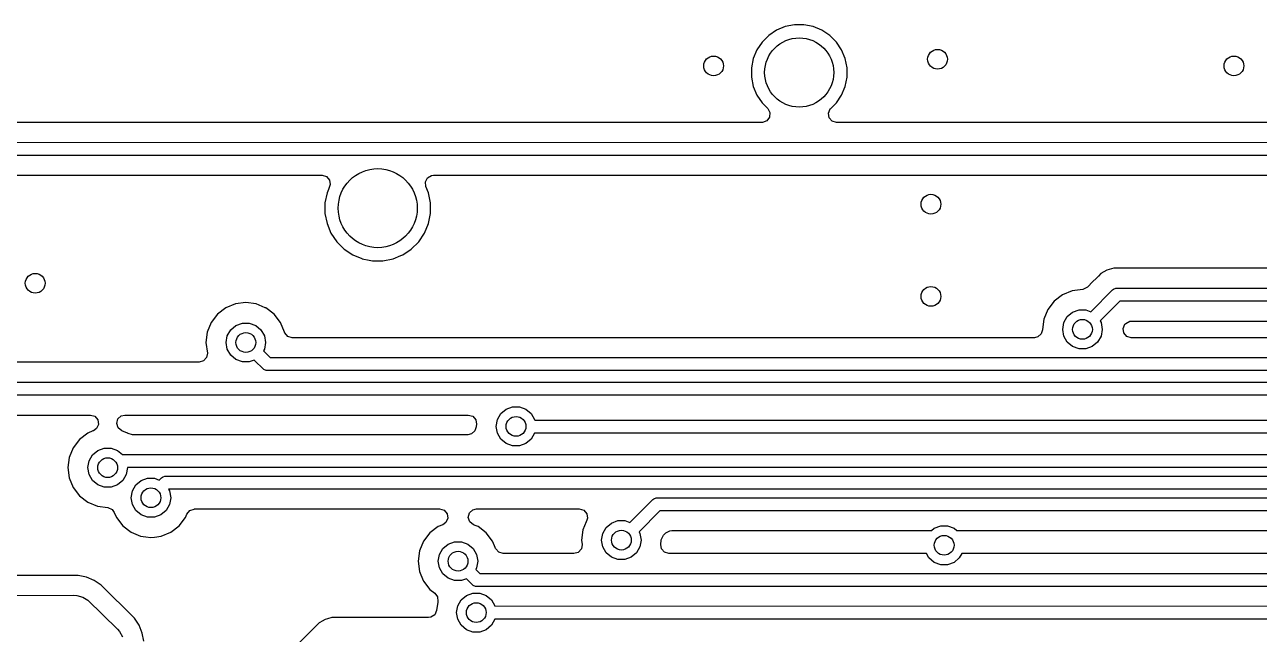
# Model space of a CAD drawing. Extents: x 0.7 to 11, y -6.1 to -1.6.
# Drawn here: x 4.793 to 5.531, y -5.194 to -4.83 of the extents above; entities that cross this region are included whole.
import ezdxf

# ---------------------------------------------------------------- set-up
doc = ezdxf.new("R2010")
doc.units = 0
doc.header["$MEASUREMENT"] = 0
doc.layers.add('BLACK', color=7, linetype='CONTINUOUS')

msp = doc.modelspace()

# ---------------------------------------------------------------- linework, layer by layer
at = {"layer": 'BLACK', "linetype": 'CONTINUOUS'}
for p, q in [((5.24238, -4.83296), (5.2377, -4.83608)), ((5.24757, -4.8308), (5.24238, -4.83296)), ((5.24238, -4.83296), (5.24238, -4.83296)), ((5.25309, -4.8297), (5.24757, -4.8308)), ((5.24757, -4.8308), (5.24757, -4.8308)), ((5.25872, -4.8297), (5.25309, -4.8297)), ((5.25309, -4.8297), (5.25309, -4.8297)), ((5.26424, -4.8308), (5.25872, -4.8297)), ((5.25872, -4.8297), (5.25872, -4.8297)), ((5.26944, -4.83296), (5.26424, -4.8308)), ((5.26424, -4.8308), (5.26424, -4.8308)), ((5.27411, -4.83608), (5.26944, -4.83296)), ((5.26944, -4.83296), (5.26944, -4.83296)), ((5.23372, -4.84006), (5.23059, -4.84474)), ((5.2377, -4.83608), (5.23372, -4.84006)), ((5.23372, -4.84006), (5.23372, -4.84006)), ((5.2377, -4.83608), (5.2377, -4.83608)), ((5.27809, -4.84006), (5.27411, -4.83608)), ((5.27411, -4.83608), (5.27411, -4.83608)), ((5.28122, -4.84474), (5.27809, -4.84006)), ((5.27809, -4.84006), (5.27809, -4.84006)), ((5.23059, -4.84474), (5.22844, -4.84994)), ((5.23059, -4.84474), (5.23059, -4.84474)), ((5.28337, -4.84994), (5.28122, -4.84474)), ((5.28122, -4.84474), (5.28122, -4.84474)), ((5.28122, -4.84474), (5.28122, -4.84474)), ((5.22844, -4.84994), (5.22734, -4.85545)), ((5.22734, -4.85545), (5.22734, -4.85545)), ((5.22734, -4.85545), (5.22734, -4.86108)), ((5.22844, -4.84994), (5.22844, -4.84994)), ((5.28447, -4.85545), (5.28337, -4.84994)), ((5.28337, -4.84994), (5.28337, -4.84994)), ((5.28337, -4.84994), (5.28337, -4.84994)), ((5.28447, -4.86108), (5.28447, -4.85545)), ((5.28447, -4.85545), (5.28447, -4.85545)), ((5.22734, -4.86108), (5.22734, -4.86108)), ((5.22734, -4.86108), (5.22734, -4.86108)), ((5.22734, -4.86108), (5.22844, -4.8666)), ((5.28337, -4.8666), (5.28447, -4.86108)), ((5.22844, -4.8666), (5.22844, -4.8666)), ((5.22844, -4.8666), (5.23059, -4.8718)), ((5.28122, -4.8718), (5.28337, -4.8666)), ((5.23059, -4.8718), (5.23059, -4.8718)), ((5.23059, -4.8718), (5.23372, -4.87648)), ((5.23372, -4.87648), (5.23372, -4.87648)), ((5.23372, -4.87648), (5.23708, -4.87984)), ((5.27473, -4.87984), (5.27809, -4.87648)), ((5.27809, -4.87648), (5.28122, -4.8718)), ((5.27809, -4.87648), (5.27809, -4.87648)), ((5.2382, -4.88499), (5.23655, -4.8872)), ((5.23708, -4.87984), (5.2384, -4.88225)), ((5.2384, -4.88225), (5.2382, -4.88499)), ((5.27335, -4.88259), (5.27449, -4.88009)), ((5.27374, -4.88532), (5.27335, -4.88259)), ((5.27554, -4.88739), (5.27374, -4.88532)), ((5.27449, -4.88009), (5.27473, -4.87984)), ((5.23363, -4.88817), (4.56952, -4.88817)), ((5.23398, -4.88816), (5.23363, -4.88817)), ((5.23655, -4.8872), (5.23398, -4.88816)), ((5.27818, -4.88817), (5.27554, -4.88739)), ((5.94229, -4.88817), (5.27818, -4.88817)), ((2.6728, -4.90008), (6.07594, -4.9)), ((6.07425, -4.9078), (2.66772, -4.90787)), ((4.32855, -4.9197), (4.97066, -4.9197)), ((4.97066, -4.9197), (4.9733, -4.92048)), ((4.9733, -4.92048), (4.9751, -4.92256)), ((5.03241, -4.92372), (5.03364, -4.92126)), ((5.03364, -4.92126), (5.036, -4.91986)), ((5.036, -4.91986), (5.03721, -4.9197)), ((5.03721, -4.9197), (5.67933, -4.9197)), ((4.97446, -4.92817), (4.97363, -4.93018)), ((4.97517, -4.92645), (4.97446, -4.92817)), ((4.9751, -4.92256), (4.9755, -4.92528)), ((4.9755, -4.92528), (4.97517, -4.92645)), ((5.0327, -4.92645), (5.03241, -4.92372)), ((5.03424, -4.93018), (5.0327, -4.92645)), ((4.97363, -4.93018), (4.97242, -4.93627)), ((4.97242, -4.93627), (4.97242, -4.94247)), ((4.97363, -4.93018), (4.97363, -4.93018)), ((5.03545, -4.93627), (5.03424, -4.93018)), ((5.03424, -4.93018), (5.03424, -4.93018)), ((5.03545, -4.94247), (5.03545, -4.93627)), ((5.03545, -4.93627), (5.03545, -4.93627)), ((5.03545, -4.93627), (5.03545, -4.93627)), ((4.97242, -4.94247), (4.97363, -4.94856)), ((5.03424, -4.94856), (5.03545, -4.94247)), ((4.97363, -4.94856), (4.97363, -4.94856)), ((4.97363, -4.94856), (4.97601, -4.9543)), ((5.03187, -4.9543), (5.03424, -4.94856)), ((4.97601, -4.9543), (4.97601, -4.9543)), ((4.97601, -4.9543), (4.97946, -4.95946)), ((5.02842, -4.95946), (5.03187, -4.9543)), ((4.97946, -4.95946), (4.97946, -4.95946)), ((4.97946, -4.95946), (4.98385, -4.96385)), ((4.98385, -4.96385), (4.98385, -4.96385)), ((4.98385, -4.96385), (4.98901, -4.9673)), ((5.01887, -4.9673), (5.02403, -4.96385)), ((5.02403, -4.96385), (5.02842, -4.95946)), ((4.98901, -4.9673), (4.98901, -4.9673)), ((4.98901, -4.9673), (4.99439, -4.96953)), ((4.99439, -4.96953), (4.99474, -4.96967)), ((4.99474, -4.96967), (4.99892, -4.97051)), ((4.99892, -4.97051), (5.00083, -4.97089)), ((5.00083, -4.97089), (5.00083, -4.97089)), ((5.00083, -4.97089), (5.00083, -4.97089)), ((5.00083, -4.97089), (5.00704, -4.97089)), ((5.00704, -4.97089), (5.01313, -4.96967)), ((5.00704, -4.97089), (5.00704, -4.97089)), ((5.01313, -4.96967), (5.01775, -4.96776)), ((5.01775, -4.96776), (5.01887, -4.9673)), ((5.01887, -4.9673), (5.01887, -4.9673)), ((5.01887, -4.9673), (5.01887, -4.9673)), ((5.43333, -4.98138), (5.43142, -4.98329)), ((5.43475, -4.97996), (5.43333, -4.98138)), ((5.43333, -4.98138), (5.43333, -4.98138)), ((5.43626, -4.97845), (5.43475, -4.97996)), ((5.43986, -4.97637), (5.43626, -4.97845)), ((5.4412, -4.97601), (5.43986, -4.97637)), ((5.44387, -4.9753), (5.4412, -4.97601)), ((5.44802, -4.9753), (5.44387, -4.9753)), ((5.44832, -4.9753), (5.44802, -4.9753)), ((5.69354, -4.9753), (5.44832, -4.9753)), ((5.44832, -4.9753), (5.44832, -4.9753)), ((5.41903, -4.98878), (5.41327, -4.99116)), ((5.42534, -4.98795), (5.41903, -4.98878)), ((5.41903, -4.98878), (5.41903, -4.98878)), ((5.42574, -4.98788), (5.42534, -4.98795)), ((5.42815, -4.98656), (5.42574, -4.98788)), ((5.43142, -4.98329), (5.42815, -4.98656)), ((5.43024, -5.00127), (5.44316, -4.98828)), ((5.44316, -4.98828), (5.44376, -4.98779)), ((5.44376, -4.98779), (5.44518, -4.9872)), ((5.44518, -4.9872), (6.75937, -4.98713)), ((4.92512, -4.99584), (4.91895, -4.99665)), ((4.93129, -4.99665), (4.92512, -4.99584)), ((4.92512, -4.99584), (4.92512, -4.99584)), ((5.40834, -4.99495), (5.40455, -4.99989)), ((5.41327, -4.99116), (5.40834, -4.99495)), ((5.44748, -4.995), (5.43574, -5.0068)), ((6.76167, -4.99492), (5.44748, -4.995)), ((4.90826, -5.00282), (4.90447, -5.00776)), ((4.9132, -4.99903), (4.90826, -5.00282)), ((4.91895, -4.99665), (4.9132, -4.99903)), ((4.91895, -4.99665), (4.91895, -4.99665)), ((4.93668, -4.99888), (4.93129, -4.99665)), ((4.93129, -4.99665), (4.93129, -4.99665)), ((4.93704, -4.99903), (4.93668, -4.99888)), ((4.94198, -5.00282), (4.93704, -4.99903)), ((4.94577, -5.00776), (4.94198, -5.00282)), ((5.40455, -4.99989), (5.40216, -5.00564)), ((5.41615, -5.00422), (5.41929, -5.00158)), ((5.41929, -5.00158), (5.42315, -5.00018)), ((5.42315, -5.00018), (5.42725, -5.00018)), ((5.42725, -5.00018), (5.43024, -5.00127)), ((4.90447, -5.00776), (4.90208, -5.01351)), ((4.91607, -5.01209), (4.91921, -5.00946)), ((4.91921, -5.00946), (4.92307, -5.00805)), ((4.92307, -5.00805), (4.92717, -5.00805)), ((4.92717, -5.00805), (4.93102, -5.00946)), ((4.93102, -5.00946), (4.93417, -5.01209)), ((4.94815, -5.01351), (4.94577, -5.00776)), ((5.40216, -5.00564), (5.40135, -5.01181)), ((5.40216, -5.00564), (5.40216, -5.00564)), ((5.41339, -5.01181), (5.4141, -5.00777)), ((5.4141, -5.00777), (5.41615, -5.00422)), ((5.43574, -5.0068), (5.4363, -5.00777)), ((5.4363, -5.00777), (5.43701, -5.01181)), ((5.44947, -5.01121), (5.45061, -5.00871)), ((5.45061, -5.00871), (5.45085, -5.00846)), ((5.45085, -5.00846), (5.45105, -5.00826)), ((5.45105, -5.00826), (5.45346, -5.00694)), ((5.45346, -5.00694), (5.4545, -5.00683)), ((5.4545, -5.00683), (6.12875, -5.00683)), ((4.90208, -5.01351), (4.90127, -5.01969)), ((4.90208, -5.01351), (4.90208, -5.01351)), ((4.91331, -5.01969), (4.91402, -5.01565)), ((4.91402, -5.01565), (4.91607, -5.01209)), ((4.93417, -5.01209), (4.93622, -5.01565)), ((4.93622, -5.01565), (4.93693, -5.01969)), ((4.94826, -5.01378), (4.94815, -5.01351)), ((4.94833, -5.01394), (4.94826, -5.01378)), ((4.95013, -5.01602), (4.94833, -5.01394)), ((4.95277, -5.01679), (4.95013, -5.01602)), ((5.39647, -5.01679), (4.95277, -5.01679)), ((5.3985, -5.01635), (5.39647, -5.01679)), ((5.40058, -5.01455), (5.3985, -5.01635)), ((5.40129, -5.01213), (5.40058, -5.01455)), ((5.40131, -5.01213), (5.40129, -5.01213)), ((5.40133, -5.01199), (5.40131, -5.01213)), ((5.40135, -5.01191), (5.40133, -5.01199)), ((5.40135, -5.01181), (5.40135, -5.01191)), ((5.4141, -5.01585), (5.41339, -5.01181)), ((5.41615, -5.0194), (5.4141, -5.01585)), ((5.4363, -5.01585), (5.43424, -5.0194)), ((5.43701, -5.01181), (5.4363, -5.01585)), ((5.44986, -5.01394), (5.44947, -5.01121)), ((5.45166, -5.01602), (5.44986, -5.01394)), ((5.4543, -5.01679), (5.45166, -5.01602)), ((6.12875, -5.01679), (5.4543, -5.01679)), ((4.90127, -5.01969), (4.90127, -5.01969)), ((4.90127, -5.01969), (4.9021, -5.02596)), ((4.91402, -5.02372), (4.91331, -5.01969)), ((4.91607, -5.02728), (4.91402, -5.02372)), ((4.93622, -5.02372), (4.93566, -5.0247)), ((4.93566, -5.0247), (4.93969, -5.0287)), ((4.93693, -5.01969), (4.93622, -5.02372)), ((5.41929, -5.02204), (5.41615, -5.0194)), ((5.42315, -5.02344), (5.41929, -5.02204)), ((5.42725, -5.02344), (5.42315, -5.02344)), ((5.4311, -5.02204), (5.42725, -5.02344)), ((5.43424, -5.0194), (5.4311, -5.02204)), ((4.89726, -5.03148), (4.64867, -5.03148)), ((4.89985, -5.03073), (4.89726, -5.03148)), ((4.90167, -5.02868), (4.89985, -5.03073)), ((4.9021, -5.02596), (4.90167, -5.02868)), ((4.91921, -5.02991), (4.91607, -5.02728)), ((4.92307, -5.03132), (4.91921, -5.02991)), ((4.92717, -5.03132), (4.92307, -5.03132)), ((4.93016, -5.03023), (4.92717, -5.03132)), ((4.9358, -5.03583), (4.93016, -5.03023)), ((4.93969, -5.0287), (6.55031, -5.02862)), ((4.93722, -5.03642), (4.9358, -5.03583)), ((4.93799, -5.0365), (4.93722, -5.03642)), ((6.55189, -5.03642), (4.93799, -5.0365)), ((4.64266, -5.04338), (6.55034, -5.04331)), ((6.54726, -5.05111), (4.64567, -5.05118)), ((5.07552, -5.06576), (5.07757, -5.06221)), ((5.07757, -5.06221), (5.08071, -5.05957)), ((5.08071, -5.05957), (5.08456, -5.05817)), ((5.08456, -5.05817), (5.08867, -5.05817)), ((5.08867, -5.05817), (5.09252, -5.05957)), ((5.09252, -5.05957), (5.09566, -5.06221)), ((5.09566, -5.06221), (5.09771, -5.06576)), ((4.65699, -5.06301), (4.83219, -5.06301)), ((4.83219, -5.06301), (4.83483, -5.06379)), ((4.83483, -5.06379), (4.83663, -5.06587)), ((4.83702, -5.06859), (4.83588, -5.07109)), ((4.83663, -5.06587), (4.83702, -5.06859)), ((4.84797, -5.06807), (4.84865, -5.0654)), ((4.84884, -5.07068), (4.84797, -5.06807)), ((4.84865, -5.0654), (4.85067, -5.06353)), ((4.85067, -5.06353), (4.85285, -5.06301)), ((4.85285, -5.06301), (5.0581, -5.06301)), ((5.0581, -5.06301), (5.06074, -5.06379)), ((5.06074, -5.06379), (5.06254, -5.06587)), ((5.06254, -5.06587), (5.06294, -5.06853)), ((5.06274, -5.06998), (5.06273, -5.07012)), ((5.06277, -5.0699), (5.06274, -5.06998)), ((5.06294, -5.06853), (5.06277, -5.0698)), ((5.06277, -5.0698), (5.06277, -5.0699)), ((5.0748, -5.0698), (5.07552, -5.06576)), ((5.07552, -5.07384), (5.0748, -5.0698)), ((5.09771, -5.06576), (5.09777, -5.0661)), ((5.09777, -5.0661), (10.58582, -5.06602)), ((4.8306, -5.07384), (4.82566, -5.07763)), ((4.83373, -5.07254), (4.8306, -5.07384)), ((4.83406, -5.0724), (4.83373, -5.07254)), ((4.83588, -5.07109), (4.83406, -5.0724)), ((4.85098, -5.0724), (4.84884, -5.07068)), ((4.85444, -5.07384), (4.85098, -5.0724)), ((4.85448, -5.07386), (4.85444, -5.07384)), ((4.85469, -5.07401), (4.85448, -5.07386)), ((4.85733, -5.07478), (4.85469, -5.07401)), ((5.05789, -5.07478), (4.85733, -5.07478)), ((5.05991, -5.07434), (5.05789, -5.07478)), ((5.06199, -5.07254), (5.05991, -5.07434)), ((5.06271, -5.07012), (5.06199, -5.07254)), ((5.06273, -5.07012), (5.06271, -5.07012)), ((5.07757, -5.0774), (5.07552, -5.07384)), ((5.08071, -5.08003), (5.07757, -5.0774)), ((5.09566, -5.0774), (5.09252, -5.08003)), ((5.09768, -5.0739), (5.09566, -5.0774)), ((10.58517, -5.07382), (5.09768, -5.0739)), ((4.82187, -5.08257), (4.81949, -5.08832)), ((4.82566, -5.07763), (4.82187, -5.08257)), ((4.83347, -5.0869), (4.83661, -5.08426)), ((4.83661, -5.08426), (4.84047, -5.08286)), ((4.84047, -5.08286), (4.84457, -5.08286)), ((4.84457, -5.08286), (4.84843, -5.08426)), ((4.84843, -5.08426), (4.85132, -5.08669)), ((5.08456, -5.08143), (5.08071, -5.08003)), ((5.08867, -5.08143), (5.08456, -5.08143)), ((5.09252, -5.08003), (5.08867, -5.08143)), ((4.81949, -5.08832), (4.81867, -5.09449)), ((4.81949, -5.08832), (4.81949, -5.08832)), ((4.83071, -5.09449), (4.83142, -5.09045)), ((4.83142, -5.09045), (4.83347, -5.0869)), ((4.85132, -5.08669), (7.20079, -5.08661)), ((4.81867, -5.09449), (4.81867, -5.09449)), ((4.81867, -5.09449), (4.81949, -5.10066)), ((4.83142, -5.09853), (4.83071, -5.09449)), ((4.83347, -5.10208), (4.83142, -5.09853)), ((4.85362, -5.09853), (4.85157, -5.10208)), ((4.85433, -5.09449), (4.85362, -5.09853)), ((7.19909, -5.09441), (4.85433, -5.09449)), ((4.85433, -5.09449), (4.85433, -5.09449)), ((4.87665, -5.09956), (7.16209, -5.09949)), ((4.81949, -5.10066), (4.81949, -5.10066)), ((4.81949, -5.10066), (4.82187, -5.10641)), ((4.82187, -5.10641), (4.82566, -5.11135)), ((4.83661, -5.10472), (4.83347, -5.10208)), ((4.84047, -5.10612), (4.83661, -5.10472)), ((4.84457, -5.10612), (4.84047, -5.10612)), ((4.84843, -5.10472), (4.84457, -5.10612)), ((4.85157, -5.10208), (4.84843, -5.10472)), ((4.8573, -5.10841), (4.85935, -5.10485)), ((4.85935, -5.10485), (4.86249, -5.10222)), ((4.86249, -5.10222), (4.86634, -5.10082)), ((4.86634, -5.10082), (4.87045, -5.10082)), ((4.87045, -5.10082), (4.8734, -5.10189)), ((4.8734, -5.10189), (4.87463, -5.10064)), ((4.87463, -5.10064), (4.87523, -5.10015)), ((4.87523, -5.10015), (4.87564, -5.09998)), ((4.87564, -5.09998), (4.87665, -5.09956)), ((4.82566, -5.11135), (4.8306, -5.11514)), ((4.85658, -5.11245), (4.8573, -5.10841)), ((4.8573, -5.11649), (4.85658, -5.11245)), ((4.87896, -5.10736), (4.87892, -5.10741)), ((4.87892, -5.10741), (4.87949, -5.10841)), ((7.16038, -5.10729), (4.87896, -5.10736)), ((4.87949, -5.10841), (4.88021, -5.11245)), ((4.88021, -5.11245), (4.87949, -5.11649)), ((5.15465, -5.12725), (5.16832, -5.11352)), ((5.16832, -5.11352), (5.16892, -5.11303)), ((5.16892, -5.11303), (5.17033, -5.11244)), ((5.17033, -5.11244), (7.13702, -5.11236)), ((4.8306, -5.11514), (4.83635, -5.11752)), ((4.83635, -5.11752), (4.84252, -5.11833)), ((4.84252, -5.11833), (4.84252, -5.11833)), ((4.84252, -5.11833), (4.84261, -5.11835)), ((4.84261, -5.11835), (4.84512, -5.11946)), ((4.84512, -5.11946), (4.84648, -5.12132)), ((4.84648, -5.12132), (4.84774, -5.12437)), ((4.85935, -5.12004), (4.8573, -5.11649)), ((4.86249, -5.12268), (4.85935, -5.12004)), ((4.87744, -5.12004), (4.8743, -5.12268)), ((4.87949, -5.11649), (4.87744, -5.12004)), ((4.88994, -5.12221), (4.89167, -5.12006)), ((4.89167, -5.12006), (4.89428, -5.1192)), ((4.89428, -5.1192), (4.89445, -5.11919)), ((4.89445, -5.11919), (5.04097, -5.11919)), ((5.04097, -5.11919), (5.04361, -5.11997)), ((5.04361, -5.11997), (5.04541, -5.12205)), ((5.05809, -5.12425), (5.05877, -5.12158)), ((5.05877, -5.12158), (5.06078, -5.11971)), ((5.06078, -5.11971), (5.06296, -5.11919)), ((5.06296, -5.11919), (5.12442, -5.11919)), ((5.12442, -5.11919), (5.12706, -5.11997)), ((5.12706, -5.11997), (5.12886, -5.12205)), ((5.17263, -5.12024), (5.16015, -5.13279)), ((7.13532, -5.12016), (5.17263, -5.12024)), ((4.84774, -5.12437), (4.84774, -5.12437)), ((4.84774, -5.12437), (4.84774, -5.12437)), ((4.84774, -5.12437), (4.85153, -5.12931)), ((4.86634, -5.12408), (4.86249, -5.12268)), ((4.87045, -5.12408), (4.86634, -5.12408)), ((4.8743, -5.12268), (4.87045, -5.12408)), ((4.88526, -5.12931), (4.88905, -5.12437)), ((4.88905, -5.12437), (4.88994, -5.12221)), ((5.04284, -5.12859), (5.04005, -5.12974)), ((5.04466, -5.12727), (5.04284, -5.12859)), ((5.0458, -5.12477), (5.04466, -5.12727)), ((5.04541, -5.12205), (5.0458, -5.12477)), ((5.05895, -5.12686), (5.05809, -5.12425)), ((5.0611, -5.12859), (5.05895, -5.12686)), ((5.06284, -5.12931), (5.0611, -5.12859)), ((5.12858, -5.12679), (5.12657, -5.13162)), ((5.12893, -5.12594), (5.12858, -5.12679)), ((5.12886, -5.12205), (5.12925, -5.12477)), ((5.12925, -5.12477), (5.12893, -5.12594)), ((5.14056, -5.1302), (5.1437, -5.12757)), ((5.1437, -5.12757), (5.14756, -5.12616)), ((5.14756, -5.12616), (5.15166, -5.12616)), ((5.15166, -5.12616), (5.15465, -5.12725)), ((4.85153, -5.12931), (4.85647, -5.1331)), ((4.85647, -5.1331), (4.86222, -5.13548)), ((4.86222, -5.13548), (4.86531, -5.13589)), ((4.86531, -5.13589), (4.86839, -5.13629)), ((4.86839, -5.13629), (4.87045, -5.13602)), ((4.86839, -5.13629), (4.86839, -5.13629)), ((4.86839, -5.13629), (4.86839, -5.13629)), ((4.87045, -5.13602), (4.87457, -5.13548)), ((4.87457, -5.13548), (4.88032, -5.1331)), ((4.88032, -5.1331), (4.88526, -5.12931)), ((5.03511, -5.13353), (5.03132, -5.13847)), ((5.04005, -5.12974), (5.03511, -5.13353)), ((5.06389, -5.12974), (5.06284, -5.12931)), ((5.06883, -5.13353), (5.06389, -5.12974)), ((5.07262, -5.13847), (5.06883, -5.13353)), ((5.12657, -5.13162), (5.12576, -5.1378)), ((5.12657, -5.13162), (5.12657, -5.13162)), ((5.1378, -5.1378), (5.13851, -5.13376)), ((5.13851, -5.13376), (5.14056, -5.1302)), ((5.16015, -5.13279), (5.16071, -5.13376)), ((5.16071, -5.13376), (5.16142, -5.1378)), ((5.17347, -5.13766), (5.17458, -5.13514)), ((5.17458, -5.13514), (5.17486, -5.13484)), ((5.17486, -5.13484), (5.1762, -5.1335)), ((5.1762, -5.1335), (5.17862, -5.13218)), ((5.17862, -5.13218), (5.17966, -5.13207)), ((5.17966, -5.13207), (5.33492, -5.13207)), ((5.33492, -5.13207), (5.33661, -5.13065)), ((5.33661, -5.13065), (5.34047, -5.12924)), ((5.34047, -5.12924), (5.34457, -5.12924)), ((5.34457, -5.12924), (5.34843, -5.13065)), ((5.34843, -5.13065), (5.35012, -5.13207)), ((5.35012, -5.13207), (5.65129, -5.13207)), ((5.03132, -5.13847), (5.02894, -5.14422)), ((5.04087, -5.14635), (5.04292, -5.1428)), ((5.04292, -5.1428), (5.04606, -5.14017)), ((5.04606, -5.14017), (5.04992, -5.13876)), ((5.04992, -5.13876), (5.05402, -5.13876)), ((5.05402, -5.13876), (5.05787, -5.14017)), ((5.05787, -5.14017), (5.06102, -5.1428)), ((5.06102, -5.1428), (5.06307, -5.14635)), ((5.07279, -5.13888), (5.07262, -5.13847)), ((5.07262, -5.13847), (5.07262, -5.13847)), ((5.07262, -5.13847), (5.07262, -5.13847)), ((5.0742, -5.14229), (5.07279, -5.13888)), ((5.07443, -5.14284), (5.0742, -5.14229)), ((5.0745, -5.143), (5.07443, -5.14284)), ((5.0763, -5.14508), (5.0745, -5.143)), ((5.12567, -5.14305), (5.12385, -5.14511)), ((5.12609, -5.14034), (5.12567, -5.14305)), ((5.12576, -5.1378), (5.12576, -5.1378)), ((5.12576, -5.1378), (5.12609, -5.14034)), ((5.13851, -5.14183), (5.1378, -5.1378)), ((5.14056, -5.14539), (5.13851, -5.14183)), ((5.16071, -5.14183), (5.15865, -5.14539)), ((5.16142, -5.1378), (5.16071, -5.14183)), ((5.17312, -5.14034), (5.17344, -5.13789)), ((5.17352, -5.143), (5.17312, -5.14034)), ((5.17344, -5.13789), (5.17345, -5.1378)), ((5.17345, -5.1378), (5.17347, -5.13766)), ((5.17345, -5.1378), (5.17345, -5.1378)), ((5.17532, -5.14508), (5.17352, -5.143)), ((5.02894, -5.14422), (5.02812, -5.15039)), ((5.02812, -5.15039), (5.02812, -5.15039)), ((5.02812, -5.15039), (5.02894, -5.15657)), ((5.02894, -5.14422), (5.02894, -5.14422)), ((5.04016, -5.15039), (5.04087, -5.14635)), ((5.04087, -5.15443), (5.04016, -5.15039)), ((5.06307, -5.14635), (5.06378, -5.15039)), ((5.06378, -5.15039), (5.06307, -5.15443)), ((5.07894, -5.14585), (5.0763, -5.14508)), ((5.12125, -5.14585), (5.07894, -5.14585)), ((5.12385, -5.14511), (5.12125, -5.14585)), ((5.1437, -5.14802), (5.14056, -5.14539)), ((5.14756, -5.14943), (5.1437, -5.14802)), ((5.15166, -5.14943), (5.14756, -5.14943)), ((5.15551, -5.14802), (5.15166, -5.14943)), ((5.15865, -5.14539), (5.15551, -5.14802)), ((5.17796, -5.14585), (5.17532, -5.14508)), ((5.33196, -5.14585), (5.17796, -5.14585)), ((5.33347, -5.14847), (5.33196, -5.14585)), ((5.33661, -5.1511), (5.33347, -5.14847)), ((5.34047, -5.15251), (5.33661, -5.1511)), ((5.34843, -5.1511), (5.34457, -5.15251)), ((5.35157, -5.14847), (5.34843, -5.1511)), ((5.35308, -5.14585), (5.35157, -5.14847)), ((5.65293, -5.14585), (5.35308, -5.14585)), ((5.02894, -5.15657), (5.02894, -5.15657)), ((5.02894, -5.15657), (5.03113, -5.16186)), ((5.04292, -5.15799), (5.04087, -5.15443)), ((5.04606, -5.16062), (5.04292, -5.15799)), ((5.06307, -5.15443), (5.06251, -5.1554)), ((5.06251, -5.1554), (5.06489, -5.15776)), ((5.06489, -5.15776), (10.60457, -5.15768)), ((5.34457, -5.15251), (5.34047, -5.15251)), ((4.82487, -5.15894), (4.74633, -5.15894)), ((4.82982, -5.15993), (4.82487, -5.15894)), ((4.82487, -5.15894), (4.82487, -5.15894)), ((4.83448, -5.16186), (4.82982, -5.15993)), ((4.82982, -5.15993), (4.82982, -5.15993)), ((4.83867, -5.16466), (4.83448, -5.16186)), ((4.83448, -5.16186), (4.83448, -5.16186)), ((4.85848, -5.18446), (4.83867, -5.16466)), ((4.83867, -5.16466), (4.83867, -5.16466)), ((5.03113, -5.16186), (5.03132, -5.16232)), ((5.03132, -5.16232), (5.03511, -5.16726)), ((5.04992, -5.16203), (5.04606, -5.16062)), ((5.05402, -5.16203), (5.04992, -5.16203)), ((5.05701, -5.16094), (5.05402, -5.16203)), ((5.06101, -5.1649), (5.05701, -5.16094)), ((5.06243, -5.16548), (5.06101, -5.1649)), ((5.0632, -5.16556), (5.06243, -5.16548)), ((10.60686, -5.16548), (5.0632, -5.16556)), ((4.74705, -5.17089), (4.82235, -5.17077)), ((4.82235, -5.17077), (4.82415, -5.17089)), ((4.82415, -5.17089), (4.82762, -5.17182)), ((4.82762, -5.17182), (4.83074, -5.17362)), ((5.03511, -5.16726), (5.03812, -5.16957)), ((5.03812, -5.16957), (5.03974, -5.17179)), ((5.03974, -5.17179), (5.0399, -5.17453)), ((5.05379, -5.17351), (5.05693, -5.17087)), ((5.05693, -5.17087), (5.06078, -5.16947)), ((5.06078, -5.16947), (5.06489, -5.16947)), ((5.06489, -5.16947), (5.06874, -5.17087)), ((5.06874, -5.17087), (5.07188, -5.17351)), ((4.83074, -5.17362), (4.84833, -5.19104)), ((5.03915, -5.17987), (5.03804, -5.18239)), ((5.0398, -5.17493), (5.03915, -5.17987)), ((5.03986, -5.1747), (5.0398, -5.17493)), ((5.0399, -5.17453), (5.03986, -5.1747)), ((5.05102, -5.1811), (5.05174, -5.17706)), ((5.05174, -5.17706), (5.05379, -5.17351)), ((5.07188, -5.17351), (5.07393, -5.17706)), ((5.07393, -5.17706), (5.07396, -5.17724)), ((5.07396, -5.17724), (5.58337, -5.17717)), ((4.86128, -5.18866), (4.85848, -5.18446)), ((4.85848, -5.18446), (4.85848, -5.18446)), ((4.96894, -5.18726), (4.86534, -5.29087)), ((4.96927, -5.18707), (4.96894, -5.18726)), ((4.97075, -5.18622), (4.96927, -5.18707)), ((4.97254, -5.18519), (4.97075, -5.18622)), ((4.97387, -5.18483), (4.97254, -5.18519)), ((4.97655, -5.18411), (4.97387, -5.18483)), ((4.9807, -5.18411), (4.97655, -5.18411)), ((4.981, -5.18411), (4.9807, -5.18411)), ((5.03431, -5.18411), (4.981, -5.18411)), ((4.981, -5.18411), (4.981, -5.18411)), ((5.03574, -5.1839), (5.03431, -5.18411)), ((5.03804, -5.18239), (5.03574, -5.1839)), ((5.05174, -5.18514), (5.05102, -5.1811)), ((5.05379, -5.18869), (5.05174, -5.18514)), ((5.07393, -5.18514), (5.07188, -5.18869)), ((5.07395, -5.18504), (5.07393, -5.18514)), ((5.58336, -5.18497), (5.07395, -5.18504)), ((4.84833, -5.19104), (4.84951, -5.1924)), ((4.84951, -5.1924), (4.85131, -5.19551)), ((4.86321, -5.19332), (4.86128, -5.18866)), ((4.86128, -5.18866), (4.86128, -5.18866)), ((4.86419, -5.19827), (4.86321, -5.19332)), ((5.05693, -5.19133), (5.05379, -5.18869)), ((5.06078, -5.19273), (5.05693, -5.19133)), ((5.06489, -5.19273), (5.06078, -5.19273)), ((5.06874, -5.19133), (5.06489, -5.19273)), ((5.07188, -5.18869), (5.06874, -5.19133))]:
    msp.add_line(p, q, dxfattribs=at)
at = {"layer": 'BLACK'}
for centre, radius in [((5.25591, -4.85827), 0.02067), ((5.20472, -4.85433), 0.00591), ((5.33858, -4.85039), 0.00591), ((5.51575, -4.85433), 0.00591), ((5.00394, -4.93937), 0.02362), ((5.33465, -4.93701), 0.00591), ((4.79921, -4.98425), 0.00591), ((5.33465, -4.99213), 0.00591), ((5.4252, -5.01181), 0.00591), ((4.92512, -5.01969), 0.00591), ((5.08661, -5.0698), 0.00591), ((4.84252, -5.09449), 0.00591), ((4.86839, -5.11245), 0.00591), ((5.14961, -5.1378), 0.00591), ((5.34252, -5.14087), 0.00591), ((5.05197, -5.15039), 0.00591), ((5.06283, -5.1811), 0.00591)]:
    msp.add_circle(centre, radius, dxfattribs=at)

doc.saveas('drawing.dxf')
